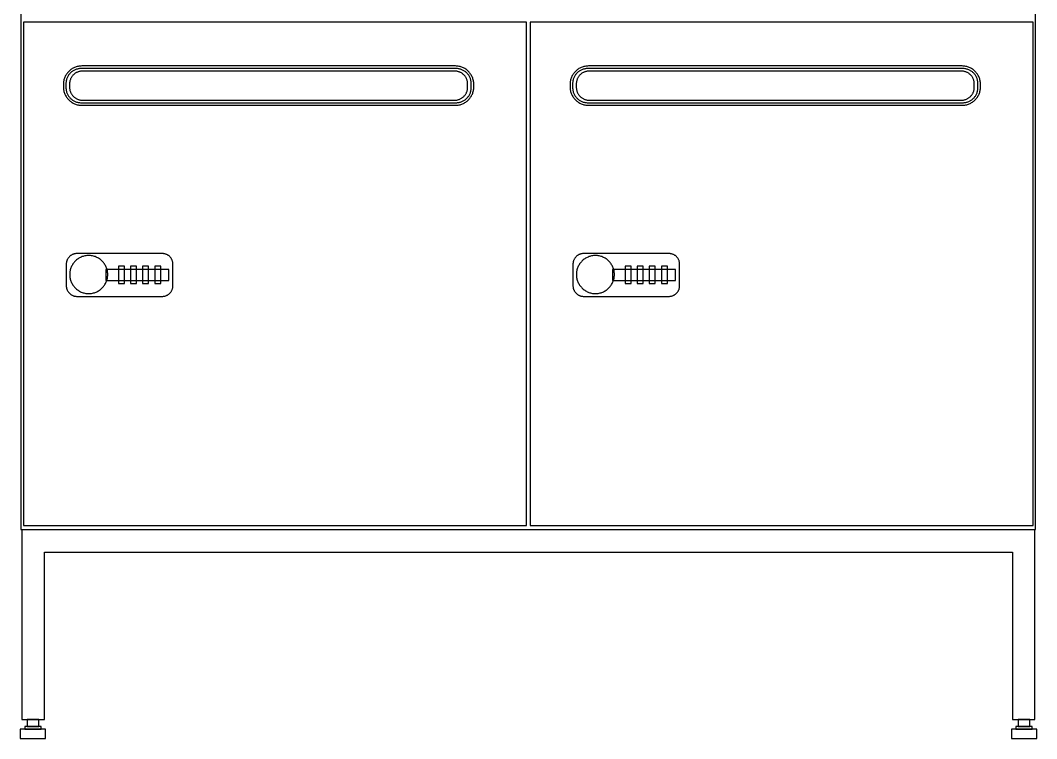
# Model space of a CAD drawing. Header units: millimetres. Extents: x 1075 to 13200, y 678 to 7235.
# Drawn here: x 8339 to 9141, y 5321 to 5888 of the extents above; entities that cross this region are included whole.
import ezdxf

# ---------------------------------------------------------------- set-up
doc = ezdxf.new("R2010")
doc.units = ezdxf.units.MM

msp = doc.modelspace()

# ---------------------------------------------------------------- linework, layer by layer
at = {"color": 0}
for points in [[(9140.53, 6286.27, 0), (8339.53, 6286.27, 0), (8339.53, 5486.27, 0), (9140.53, 5486.27, 0)], [(8738.53, 5886.27, 0), (8341.53, 5886.27, 0), (8341.53, 5489.27, 0), (8738.53, 5489.27, 0)], [(9138.53, 5886.27, 0), (8741.53, 5886.27, 0), (8741.53, 5489.27, 0), (9138.53, 5489.27, 0)], [(8697.03, 5837.25, 0), (8697.02, 5838, 0), (8696.96, 5838.74, 0), (8696.87, 5839.46, 0), (8696.74, 5840.18, 0), (8696.58, 5840.88, 0), (8696.38, 5841.57, 0), (8696.15, 5842.24, 0), (8695.89, 5842.9, 0), (8695.6, 5843.54, 0), (8695.28, 5844.17, 0), (8694.93, 5844.78, 0), (8694.55, 5845.37, 0), (8694.15, 5845.94, 0), (8693.72, 5846.49, 0), (8693.26, 5847.01, 0), (8692.78, 5847.52, 0), (8692.28, 5848, 0), (8691.75, 5848.46, 0), (8691.2, 5848.89, 0), (8690.63, 5849.29, 0), (8690.04, 5849.67, 0), (8689.43, 5850.02, 0), (8688.81, 5850.34, 0), (8688.16, 5850.63, 0), (8687.5, 5850.89, 0), (8686.83, 5851.12, 0), (8686.14, 5851.32, 0), (8685.44, 5851.48, 0), (8684.72, 5851.61, 0), (8684, 5851.7, 0), (8683.26, 5851.75, 0), (8682.51, 5851.77, 0), (8387.55, 5851.77, 0), (8386.81, 5851.75, 0), (8386.07, 5851.7, 0), (8385.35, 5851.61, 0), (8384.63, 5851.48, 0), (8383.93, 5851.32, 0), (8383.24, 5851.12, 0), (8382.57, 5850.89, 0), (8381.91, 5850.63, 0), (8381.26, 5850.34, 0), (8380.64, 5850.02, 0), (8380.03, 5849.67, 0), (8379.44, 5849.29, 0), (8378.87, 5848.89, 0), (8378.32, 5848.46, 0), (8377.79, 5848, 0), (8377.29, 5847.52, 0), (8376.81, 5847.01, 0), (8376.35, 5846.49, 0), (8375.92, 5845.94, 0), (8375.52, 5845.37, 0), (8375.14, 5844.78, 0), (8374.79, 5844.17, 0), (8374.47, 5843.54, 0), (8374.18, 5842.9, 0), (8373.92, 5842.24, 0), (8373.69, 5841.57, 0), (8373.49, 5840.88, 0), (8373.33, 5840.18, 0), (8373.2, 5839.46, 0), (8373.11, 5838.74, 0), (8373.05, 5838, 0), (8373.03, 5837.25, 0), (8373.03, 5835.29, 0), (8373.05, 5834.55, 0), (8373.11, 5833.81, 0), (8373.2, 5833.08, 0), (8373.33, 5832.37, 0), (8373.49, 5831.67, 0), (8373.69, 5830.98, 0), (8373.92, 5830.3, 0), (8374.18, 5829.64, 0), (8374.47, 5829, 0), (8374.79, 5828.38, 0), (8375.14, 5827.77, 0), (8375.52, 5827.18, 0), (8375.92, 5826.61, 0), (8376.35, 5826.06, 0), (8376.81, 5825.53, 0), (8377.29, 5825.03, 0), (8377.79, 5824.55, 0), (8378.32, 5824.09, 0), (8378.87, 5823.66, 0), (8379.44, 5823.25, 0), (8380.03, 5822.88, 0), (8380.64, 5822.53, 0), (8381.26, 5822.21, 0), (8381.91, 5821.92, 0), (8382.57, 5821.66, 0), (8383.24, 5821.43, 0), (8383.93, 5821.23, 0), (8384.63, 5821.07, 0), (8385.35, 5820.94, 0), (8386.07, 5820.85, 0), (8386.81, 5820.79, 0), (8387.55, 5820.77, 0), (8682.51, 5820.77, 0), (8683.26, 5820.79, 0), (8684, 5820.85, 0), (8684.72, 5820.94, 0), (8685.44, 5821.07, 0), (8686.14, 5821.23, 0), (8686.83, 5821.43, 0), (8687.5, 5821.66, 0), (8688.16, 5821.92, 0), (8688.81, 5822.21, 0), (8689.43, 5822.53, 0), (8690.04, 5822.88, 0), (8690.63, 5823.25, 0), (8691.2, 5823.66, 0), (8691.75, 5824.09, 0), (8692.28, 5824.55, 0), (8692.78, 5825.03, 0), (8693.26, 5825.53, 0), (8693.72, 5826.06, 0), (8694.15, 5826.61, 0), (8694.55, 5827.18, 0), (8694.93, 5827.77, 0), (8695.28, 5828.38, 0), (8695.6, 5829, 0), (8695.89, 5829.64, 0), (8696.15, 5830.3, 0), (8696.38, 5830.98, 0), (8696.58, 5831.67, 0), (8696.74, 5832.37, 0), (8696.87, 5833.08, 0), (8696.96, 5833.81, 0), (8697.02, 5834.55, 0), (8697.03, 5835.29, 0)], [(8695.03, 5837.77, 0), (8695.02, 5838.39, 0), (8694.97, 5839, 0), (8694.9, 5839.6, 0), (8694.79, 5840.19, 0), (8694.66, 5840.77, 0), (8694.49, 5841.34, 0), (8694.31, 5841.9, 0), (8694.09, 5842.44, 0), (8693.85, 5842.97, 0), (8693.59, 5843.49, 0), (8693.3, 5843.99, 0), (8692.98, 5844.48, 0), (8692.65, 5844.95, 0), (8692.29, 5845.4, 0), (8691.92, 5845.84, 0), (8691.52, 5846.26, 0), (8691.1, 5846.65, 0), (8690.67, 5847.03, 0), (8690.21, 5847.39, 0), (8689.74, 5847.72, 0), (8689.25, 5848.03, 0), (8688.75, 5848.32, 0), (8688.23, 5848.59, 0), (8687.7, 5848.83, 0), (8687.16, 5849.04, 0), (8686.6, 5849.23, 0), (8686.03, 5849.39, 0), (8685.45, 5849.53, 0), (8684.86, 5849.63, 0), (8684.26, 5849.71, 0), (8683.65, 5849.76, 0), (8683.03, 5849.77, 0), (8387.03, 5849.77, 0), (8386.42, 5849.76, 0), (8385.81, 5849.71, 0), (8385.21, 5849.63, 0), (8384.62, 5849.53, 0), (8384.04, 5849.39, 0), (8383.47, 5849.23, 0), (8382.91, 5849.04, 0), (8382.37, 5848.83, 0), (8381.84, 5848.59, 0), (8381.32, 5848.32, 0), (8380.82, 5848.03, 0), (8380.33, 5847.72, 0), (8379.86, 5847.39, 0), (8379.4, 5847.03, 0), (8378.97, 5846.65, 0), (8378.55, 5846.26, 0), (8378.15, 5845.84, 0), (8377.78, 5845.4, 0), (8377.42, 5844.95, 0), (8377.09, 5844.48, 0), (8376.77, 5843.99, 0), (8376.48, 5843.49, 0), (8376.22, 5842.97, 0), (8375.98, 5842.44, 0), (8375.76, 5841.9, 0), (8375.57, 5841.34, 0), (8375.41, 5840.77, 0), (8375.28, 5840.19, 0), (8375.17, 5839.6, 0), (8375.1, 5839, 0), (8375.05, 5838.39, 0), (8375.03, 5837.77, 0), (8375.03, 5834.77, 0), (8375.05, 5834.16, 0), (8375.1, 5833.55, 0), (8375.17, 5832.95, 0), (8375.28, 5832.36, 0), (8375.41, 5831.78, 0), (8375.57, 5831.21, 0), (8375.76, 5830.65, 0), (8375.98, 5830.1, 0), (8376.22, 5829.57, 0), (8376.48, 5829.06, 0), (8376.77, 5828.55, 0), (8377.09, 5828.07, 0), (8377.42, 5827.6, 0), (8377.78, 5827.14, 0), (8378.15, 5826.71, 0), (8378.55, 5826.29, 0), (8378.97, 5825.89, 0), (8379.4, 5825.52, 0), (8379.86, 5825.16, 0), (8380.33, 5824.82, 0), (8380.82, 5824.51, 0), (8381.32, 5824.22, 0), (8381.84, 5823.96, 0), (8382.37, 5823.72, 0), (8382.91, 5823.5, 0), (8383.47, 5823.31, 0), (8384.04, 5823.15, 0), (8384.62, 5823.02, 0), (8385.21, 5822.91, 0), (8385.81, 5822.84, 0), (8386.42, 5822.79, 0), (8387.03, 5822.77, 0), (8683.03, 5822.77, 0), (8683.65, 5822.79, 0), (8684.26, 5822.84, 0), (8684.86, 5822.91, 0), (8685.45, 5823.02, 0), (8686.03, 5823.15, 0), (8686.6, 5823.31, 0), (8687.16, 5823.5, 0), (8687.7, 5823.72, 0), (8688.23, 5823.96, 0), (8688.75, 5824.22, 0), (8689.25, 5824.51, 0), (8689.74, 5824.82, 0), (8690.21, 5825.16, 0), (8690.67, 5825.52, 0), (8691.1, 5825.89, 0), (8691.52, 5826.29, 0), (8691.92, 5826.71, 0), (8692.29, 5827.14, 0), (8692.65, 5827.6, 0), (8692.98, 5828.07, 0), (8693.3, 5828.55, 0), (8693.59, 5829.06, 0), (8693.85, 5829.57, 0), (8694.09, 5830.1, 0), (8694.31, 5830.65, 0), (8694.49, 5831.21, 0), (8694.66, 5831.78, 0), (8694.79, 5832.36, 0), (8694.9, 5832.95, 0), (8694.97, 5833.55, 0), (8695.02, 5834.16, 0), (8695.03, 5834.77, 0)], [(9097.03, 5837.25, 0), (9097.02, 5838, 0), (9096.96, 5838.74, 0), (9096.87, 5839.46, 0), (9096.74, 5840.18, 0), (9096.58, 5840.88, 0), (9096.38, 5841.57, 0), (9096.15, 5842.24, 0), (9095.89, 5842.9, 0), (9095.6, 5843.54, 0), (9095.28, 5844.17, 0), (9094.93, 5844.78, 0), (9094.55, 5845.37, 0), (9094.15, 5845.94, 0), (9093.72, 5846.49, 0), (9093.26, 5847.01, 0), (9092.78, 5847.52, 0), (9092.28, 5848, 0), (9091.75, 5848.46, 0), (9091.2, 5848.89, 0), (9090.63, 5849.29, 0), (9090.04, 5849.67, 0), (9089.43, 5850.02, 0), (9088.81, 5850.34, 0), (9088.16, 5850.63, 0), (9087.5, 5850.89, 0), (9086.83, 5851.12, 0), (9086.14, 5851.32, 0), (9085.44, 5851.48, 0), (9084.72, 5851.61, 0), (9084, 5851.7, 0), (9083.26, 5851.75, 0), (9082.51, 5851.77, 0), (8787.55, 5851.77, 0), (8786.81, 5851.75, 0), (8786.07, 5851.7, 0), (8785.35, 5851.61, 0), (8784.63, 5851.48, 0), (8783.93, 5851.32, 0), (8783.24, 5851.12, 0), (8782.57, 5850.89, 0), (8781.91, 5850.63, 0), (8781.26, 5850.34, 0), (8780.64, 5850.02, 0), (8780.03, 5849.67, 0), (8779.44, 5849.29, 0), (8778.87, 5848.89, 0), (8778.32, 5848.46, 0), (8777.79, 5848, 0), (8777.29, 5847.52, 0), (8776.81, 5847.01, 0), (8776.35, 5846.49, 0), (8775.92, 5845.94, 0), (8775.52, 5845.37, 0), (8775.14, 5844.78, 0), (8774.79, 5844.17, 0), (8774.47, 5843.54, 0), (8774.18, 5842.9, 0), (8773.92, 5842.24, 0), (8773.69, 5841.57, 0), (8773.49, 5840.88, 0), (8773.33, 5840.18, 0), (8773.2, 5839.46, 0), (8773.11, 5838.74, 0), (8773.05, 5838, 0), (8773.03, 5837.25, 0), (8773.03, 5835.29, 0), (8773.05, 5834.55, 0), (8773.11, 5833.81, 0), (8773.2, 5833.08, 0), (8773.33, 5832.37, 0), (8773.49, 5831.67, 0), (8773.69, 5830.98, 0), (8773.92, 5830.3, 0), (8774.18, 5829.64, 0), (8774.47, 5829, 0), (8774.79, 5828.38, 0), (8775.14, 5827.77, 0), (8775.52, 5827.18, 0), (8775.92, 5826.61, 0), (8776.35, 5826.06, 0), (8776.81, 5825.53, 0), (8777.29, 5825.03, 0), (8777.79, 5824.55, 0), (8778.32, 5824.09, 0), (8778.87, 5823.66, 0), (8779.44, 5823.25, 0), (8780.03, 5822.88, 0), (8780.64, 5822.53, 0), (8781.26, 5822.21, 0), (8781.91, 5821.92, 0), (8782.57, 5821.66, 0), (8783.24, 5821.43, 0), (8783.93, 5821.23, 0), (8784.63, 5821.07, 0), (8785.35, 5820.94, 0), (8786.07, 5820.85, 0), (8786.81, 5820.79, 0), (8787.55, 5820.77, 0), (9082.51, 5820.77, 0), (9083.26, 5820.79, 0), (9084, 5820.85, 0), (9084.72, 5820.94, 0), (9085.44, 5821.07, 0), (9086.14, 5821.23, 0), (9086.83, 5821.43, 0), (9087.5, 5821.66, 0), (9088.16, 5821.92, 0), (9088.81, 5822.21, 0), (9089.43, 5822.53, 0), (9090.04, 5822.88, 0), (9090.63, 5823.25, 0), (9091.2, 5823.66, 0), (9091.75, 5824.09, 0), (9092.28, 5824.55, 0), (9092.78, 5825.03, 0), (9093.26, 5825.53, 0), (9093.72, 5826.06, 0), (9094.15, 5826.61, 0), (9094.55, 5827.18, 0), (9094.93, 5827.77, 0), (9095.28, 5828.38, 0), (9095.6, 5829, 0), (9095.89, 5829.64, 0), (9096.15, 5830.3, 0), (9096.38, 5830.98, 0), (9096.58, 5831.67, 0), (9096.74, 5832.37, 0), (9096.87, 5833.08, 0), (9096.96, 5833.81, 0), (9097.02, 5834.55, 0), (9097.03, 5835.29, 0)], [(9095.03, 5837.77, 0), (9095.02, 5838.39, 0), (9094.97, 5839, 0), (9094.9, 5839.6, 0), (9094.79, 5840.19, 0), (9094.66, 5840.77, 0), (9094.49, 5841.34, 0), (9094.31, 5841.9, 0), (9094.09, 5842.44, 0), (9093.85, 5842.97, 0), (9093.59, 5843.49, 0), (9093.3, 5843.99, 0), (9092.98, 5844.48, 0), (9092.65, 5844.95, 0), (9092.29, 5845.4, 0), (9091.92, 5845.84, 0), (9091.52, 5846.26, 0), (9091.1, 5846.65, 0), (9090.67, 5847.03, 0), (9090.21, 5847.39, 0), (9089.74, 5847.72, 0), (9089.25, 5848.03, 0), (9088.75, 5848.32, 0), (9088.23, 5848.59, 0), (9087.7, 5848.83, 0), (9087.16, 5849.04, 0), (9086.6, 5849.23, 0), (9086.03, 5849.39, 0), (9085.45, 5849.53, 0), (9084.86, 5849.63, 0), (9084.26, 5849.71, 0), (9083.65, 5849.76, 0), (9083.03, 5849.77, 0), (8787.03, 5849.77, 0), (8786.42, 5849.76, 0), (8785.81, 5849.71, 0), (8785.21, 5849.63, 0), (8784.62, 5849.53, 0), (8784.04, 5849.39, 0), (8783.47, 5849.23, 0), (8782.91, 5849.04, 0), (8782.37, 5848.83, 0), (8781.84, 5848.59, 0), (8781.32, 5848.32, 0), (8780.82, 5848.03, 0), (8780.33, 5847.72, 0), (8779.86, 5847.39, 0), (8779.4, 5847.03, 0), (8778.97, 5846.65, 0), (8778.55, 5846.26, 0), (8778.15, 5845.84, 0), (8777.78, 5845.4, 0), (8777.42, 5844.95, 0), (8777.09, 5844.48, 0), (8776.77, 5843.99, 0), (8776.48, 5843.49, 0), (8776.22, 5842.97, 0), (8775.98, 5842.44, 0), (8775.76, 5841.9, 0), (8775.57, 5841.34, 0), (8775.41, 5840.77, 0), (8775.28, 5840.19, 0), (8775.17, 5839.6, 0), (8775.1, 5839, 0), (8775.05, 5838.39, 0), (8775.03, 5837.77, 0), (8775.03, 5834.77, 0), (8775.05, 5834.16, 0), (8775.1, 5833.55, 0), (8775.17, 5832.95, 0), (8775.28, 5832.36, 0), (8775.41, 5831.78, 0), (8775.57, 5831.21, 0), (8775.76, 5830.65, 0), (8775.98, 5830.1, 0), (8776.22, 5829.57, 0), (8776.48, 5829.06, 0), (8776.77, 5828.55, 0), (8777.09, 5828.07, 0), (8777.42, 5827.6, 0), (8777.78, 5827.14, 0), (8778.15, 5826.71, 0), (8778.55, 5826.29, 0), (8778.97, 5825.89, 0), (8779.4, 5825.52, 0), (8779.86, 5825.16, 0), (8780.33, 5824.82, 0), (8780.82, 5824.51, 0), (8781.32, 5824.22, 0), (8781.84, 5823.96, 0), (8782.37, 5823.72, 0), (8782.91, 5823.5, 0), (8783.47, 5823.31, 0), (8784.04, 5823.15, 0), (8784.62, 5823.02, 0), (8785.21, 5822.91, 0), (8785.81, 5822.84, 0), (8786.42, 5822.79, 0), (8787.03, 5822.77, 0), (9083.03, 5822.77, 0), (9083.65, 5822.79, 0), (9084.26, 5822.84, 0), (9084.86, 5822.91, 0), (9085.45, 5823.02, 0), (9086.03, 5823.15, 0), (9086.6, 5823.31, 0), (9087.16, 5823.5, 0), (9087.7, 5823.72, 0), (9088.23, 5823.96, 0), (9088.75, 5824.22, 0), (9089.25, 5824.51, 0), (9089.74, 5824.82, 0), (9090.21, 5825.16, 0), (9090.67, 5825.52, 0), (9091.1, 5825.89, 0), (9091.52, 5826.29, 0), (9091.92, 5826.71, 0), (9092.29, 5827.14, 0), (9092.65, 5827.6, 0), (9092.98, 5828.07, 0), (9093.3, 5828.55, 0), (9093.59, 5829.06, 0), (9093.85, 5829.57, 0), (9094.09, 5830.1, 0), (9094.31, 5830.65, 0), (9094.49, 5831.21, 0), (9094.66, 5831.78, 0), (9094.79, 5832.36, 0), (9094.9, 5832.95, 0), (9094.97, 5833.55, 0), (9095.02, 5834.16, 0), (9095.03, 5834.77, 0)], [(8692.14, 5837.58, 0), (8692.13, 5838.1, 0), (8692.09, 5838.62, 0), (8692.03, 5839.13, 0), (8691.94, 5839.63, 0), (8691.82, 5840.12, 0), (8691.69, 5840.6, 0), (8691.53, 5841.07, 0), (8691.34, 5841.53, 0), (8691.14, 5841.98, 0), (8690.92, 5842.42, 0), (8690.67, 5842.85, 0), (8690.41, 5843.26, 0), (8690.12, 5843.66, 0), (8689.82, 5844.04, 0), (8689.5, 5844.41, 0), (8689.16, 5844.76, 0), (8688.81, 5845.1, 0), (8688.44, 5845.42, 0), (8688.06, 5845.72, 0), (8687.66, 5846.01, 0), (8687.25, 5846.27, 0), (8686.82, 5846.52, 0), (8686.38, 5846.74, 0), (8685.93, 5846.94, 0), (8685.47, 5847.13, 0), (8685, 5847.29, 0), (8684.52, 5847.42, 0), (8684.03, 5847.54, 0), (8683.53, 5847.63, 0), (8683.02, 5847.69, 0), (8682.5, 5847.73, 0), (8681.98, 5847.74, 0), (8388.09, 5847.74, 0), (8387.57, 5847.73, 0), (8387.05, 5847.69, 0), (8386.54, 5847.63, 0), (8386.04, 5847.54, 0), (8385.55, 5847.42, 0), (8385.07, 5847.29, 0), (8384.6, 5847.13, 0), (8384.14, 5846.94, 0), (8383.69, 5846.74, 0), (8383.25, 5846.52, 0), (8382.82, 5846.27, 0), (8382.41, 5846.01, 0), (8382.01, 5845.72, 0), (8381.63, 5845.42, 0), (8381.26, 5845.1, 0), (8380.9, 5844.76, 0), (8380.57, 5844.41, 0), (8380.25, 5844.04, 0), (8379.95, 5843.66, 0), (8379.66, 5843.26, 0), (8379.4, 5842.85, 0), (8379.15, 5842.42, 0), (8378.93, 5841.98, 0), (8378.73, 5841.53, 0), (8378.54, 5841.07, 0), (8378.38, 5840.6, 0), (8378.25, 5840.12, 0), (8378.13, 5839.63, 0), (8378.04, 5839.13, 0), (8377.98, 5838.62, 0), (8377.94, 5838.1, 0), (8377.93, 5837.58, 0), (8377.93, 5834.97, 0), (8377.94, 5834.44, 0), (8377.98, 5833.93, 0), (8378.04, 5833.42, 0), (8378.13, 5832.92, 0), (8378.25, 5832.43, 0), (8378.38, 5831.95, 0), (8378.54, 5831.47, 0), (8378.73, 5831.01, 0), (8378.93, 5830.56, 0), (8379.15, 5830.12, 0), (8379.4, 5829.7, 0), (8379.66, 5829.29, 0), (8379.95, 5828.89, 0), (8380.25, 5828.5, 0), (8380.57, 5828.14, 0), (8380.9, 5827.78, 0), (8381.26, 5827.45, 0), (8381.63, 5827.13, 0), (8382.01, 5826.82, 0), (8382.41, 5826.54, 0), (8382.82, 5826.28, 0), (8383.25, 5826.03, 0), (8383.69, 5825.81, 0), (8384.14, 5825.6, 0), (8384.6, 5825.42, 0), (8385.07, 5825.26, 0), (8385.55, 5825.12, 0), (8386.04, 5825.01, 0), (8386.54, 5824.92, 0), (8387.05, 5824.86, 0), (8387.57, 5824.82, 0), (8388.09, 5824.8, 0), (8681.98, 5824.8, 0), (8682.5, 5824.82, 0), (8683.02, 5824.86, 0), (8683.53, 5824.92, 0), (8684.03, 5825.01, 0), (8684.52, 5825.12, 0), (8685, 5825.26, 0), (8685.47, 5825.42, 0), (8685.93, 5825.6, 0), (8686.38, 5825.81, 0), (8686.82, 5826.03, 0), (8687.25, 5826.28, 0), (8687.66, 5826.54, 0), (8688.06, 5826.82, 0), (8688.44, 5827.13, 0), (8688.81, 5827.45, 0), (8689.16, 5827.78, 0), (8689.5, 5828.13, 0), (8689.82, 5828.5, 0), (8690.12, 5828.89, 0), (8690.41, 5829.29, 0), (8690.67, 5829.7, 0), (8690.92, 5830.12, 0), (8691.14, 5830.56, 0), (8691.34, 5831.01, 0), (8691.53, 5831.47, 0), (8691.69, 5831.95, 0), (8691.82, 5832.43, 0), (8691.94, 5832.92, 0), (8692.03, 5833.42, 0), (8692.09, 5833.93, 0), (8692.13, 5834.44, 0), (8692.14, 5834.97, 0)], [(9092.14, 5837.58, 0), (9092.13, 5838.1, 0), (9092.09, 5838.62, 0), (9092.03, 5839.13, 0), (9091.94, 5839.63, 0), (9091.82, 5840.12, 0), (9091.69, 5840.6, 0), (9091.53, 5841.07, 0), (9091.34, 5841.53, 0), (9091.14, 5841.98, 0), (9090.92, 5842.42, 0), (9090.67, 5842.85, 0), (9090.41, 5843.26, 0), (9090.12, 5843.66, 0), (9089.82, 5844.04, 0), (9089.5, 5844.41, 0), (9089.16, 5844.76, 0), (9088.81, 5845.1, 0), (9088.44, 5845.42, 0), (9088.06, 5845.72, 0), (9087.66, 5846.01, 0), (9087.25, 5846.27, 0), (9086.82, 5846.52, 0), (9086.38, 5846.74, 0), (9085.93, 5846.94, 0), (9085.47, 5847.13, 0), (9085, 5847.29, 0), (9084.52, 5847.42, 0), (9084.03, 5847.54, 0), (9083.53, 5847.63, 0), (9083.02, 5847.69, 0), (9082.5, 5847.73, 0), (9081.98, 5847.74, 0), (8788.09, 5847.74, 0), (8787.57, 5847.73, 0), (8787.05, 5847.69, 0), (8786.54, 5847.63, 0), (8786.04, 5847.54, 0), (8785.55, 5847.42, 0), (8785.07, 5847.29, 0), (8784.6, 5847.13, 0), (8784.14, 5846.94, 0), (8783.69, 5846.74, 0), (8783.25, 5846.52, 0), (8782.82, 5846.27, 0), (8782.41, 5846.01, 0), (8782.01, 5845.72, 0), (8781.63, 5845.42, 0), (8781.26, 5845.1, 0), (8780.9, 5844.76, 0), (8780.57, 5844.41, 0), (8780.25, 5844.04, 0), (8779.95, 5843.66, 0), (8779.66, 5843.26, 0), (8779.4, 5842.85, 0), (8779.15, 5842.42, 0), (8778.93, 5841.98, 0), (8778.73, 5841.53, 0), (8778.54, 5841.07, 0), (8778.38, 5840.6, 0), (8778.25, 5840.12, 0), (8778.13, 5839.63, 0), (8778.04, 5839.13, 0), (8777.98, 5838.62, 0), (8777.94, 5838.1, 0), (8777.93, 5837.58, 0), (8777.93, 5834.97, 0), (8777.94, 5834.44, 0), (8777.98, 5833.93, 0), (8778.04, 5833.42, 0), (8778.13, 5832.92, 0), (8778.25, 5832.43, 0), (8778.38, 5831.95, 0), (8778.54, 5831.47, 0), (8778.73, 5831.01, 0), (8778.93, 5830.56, 0), (8779.15, 5830.12, 0), (8779.4, 5829.7, 0), (8779.66, 5829.29, 0), (8779.95, 5828.89, 0), (8780.25, 5828.5, 0), (8780.57, 5828.14, 0), (8780.9, 5827.78, 0), (8781.26, 5827.45, 0), (8781.63, 5827.13, 0), (8782.01, 5826.82, 0), (8782.41, 5826.54, 0), (8782.82, 5826.28, 0), (8783.25, 5826.03, 0), (8783.69, 5825.81, 0), (8784.14, 5825.6, 0), (8784.6, 5825.42, 0), (8785.07, 5825.26, 0), (8785.55, 5825.12, 0), (8786.04, 5825.01, 0), (8786.54, 5824.92, 0), (8787.05, 5824.86, 0), (8787.57, 5824.82, 0), (8788.09, 5824.8, 0), (9081.98, 5824.8, 0), (9082.5, 5824.82, 0), (9083.02, 5824.86, 0), (9083.53, 5824.92, 0), (9084.03, 5825.01, 0), (9084.52, 5825.12, 0), (9085, 5825.26, 0), (9085.47, 5825.42, 0), (9085.93, 5825.6, 0), (9086.38, 5825.81, 0), (9086.82, 5826.03, 0), (9087.25, 5826.28, 0), (9087.66, 5826.54, 0), (9088.06, 5826.82, 0), (9088.44, 5827.13, 0), (9088.81, 5827.45, 0), (9089.16, 5827.78, 0), (9089.5, 5828.13, 0), (9089.82, 5828.5, 0), (9090.12, 5828.89, 0), (9090.41, 5829.29, 0), (9090.67, 5829.7, 0), (9090.92, 5830.12, 0), (9091.14, 5830.56, 0), (9091.34, 5831.01, 0), (9091.53, 5831.47, 0), (9091.69, 5831.95, 0), (9091.82, 5832.43, 0), (9091.94, 5832.92, 0), (9092.03, 5833.42, 0), (9092.09, 5833.93, 0), (9092.13, 5834.44, 0), (9092.14, 5834.97, 0)], [(8459.53, 5695.43, 0.48), (8459.51, 5695.86, 0.48), (8459.48, 5696.29, 0.48), (8459.43, 5696.71, 0.48), (8459.35, 5697.12, 0.48), (8459.26, 5697.53, 0.48), (8459.15, 5697.93, 0.48), (8459.02, 5698.32, 0.48), (8458.86, 5698.7, 0.48), (8458.7, 5699.07, 0.48), (8458.51, 5699.43, 0.48), (8458.31, 5699.78, 0.48), (8458.09, 5700.13, 0.48), (8457.86, 5700.45, 0.48), (8457.61, 5700.77, 0.48), (8457.34, 5701.08, 0.48), (8457.06, 5701.37, 0.48), (8456.77, 5701.65, 0.48), (8456.47, 5701.91, 0.48), (8456.15, 5702.16, 0.48), (8455.82, 5702.4, 0.48), (8455.48, 5702.61, 0.48), (8455.13, 5702.82, 0.48), (8454.77, 5703, 0.48), (8454.39, 5703.17, 0.48), (8454.01, 5703.32, 0.48), (8453.62, 5703.45, 0.48), (8453.22, 5703.57, 0.48), (8452.82, 5703.66, 0.48), (8452.4, 5703.73, 0.48), (8451.98, 5703.79, 0.48), (8451.56, 5703.82, 0.48), (8451.13, 5703.83, 0.48), (8383.7, 5703.83, 0.48), (8383.27, 5703.82, 0.48), (8382.84, 5703.79, 0.48), (8382.42, 5703.73, 0.48), (8382.01, 5703.66, 0.48), (8381.6, 5703.57, 0.48), (8381.21, 5703.45, 0.48), (8380.82, 5703.32, 0.48), (8380.43, 5703.17, 0.48), (8380.06, 5703, 0.48), (8379.7, 5702.82, 0.48), (8379.35, 5702.61, 0.48), (8379.01, 5702.4, 0.48), (8378.68, 5702.16, 0.48), (8378.36, 5701.91, 0.48), (8378.06, 5701.65, 0.48), (8377.76, 5701.37, 0.48), (8377.49, 5701.08, 0.48), (8377.22, 5700.77, 0.48), (8376.97, 5700.45, 0.48), (8376.74, 5700.13, 0.48), (8376.52, 5699.78, 0.48), (8376.32, 5699.43, 0.48), (8376.13, 5699.07, 0.48), (8375.96, 5698.7, 0.48), (8375.81, 5698.32, 0.48), (8375.68, 5697.93, 0.48), (8375.57, 5697.53, 0.48), (8375.47, 5697.12, 0.48), (8375.4, 5696.71, 0.48), (8375.35, 5696.29, 0.48), (8375.31, 5695.86, 0.48), (8375.3, 5695.43, 0.48), (8375.3, 5678.46, 0.48), (8375.31, 5678.03, 0.48), (8375.35, 5677.6, 0.48), (8375.4, 5677.18, 0.48), (8375.47, 5676.77, 0.48), (8375.57, 5676.37, 0.48), (8375.68, 5675.97, 0.48), (8375.81, 5675.58, 0.48), (8375.96, 5675.2, 0.48), (8376.13, 5674.82, 0.48), (8376.32, 5674.46, 0.48), (8376.52, 5674.11, 0.48), (8376.74, 5673.77, 0.48), (8376.97, 5673.44, 0.48), (8377.22, 5673.12, 0.48), (8377.49, 5672.82, 0.48), (8377.76, 5672.53, 0.48), (8378.06, 5672.25, 0.48), (8378.36, 5671.98, 0.48), (8378.68, 5671.73, 0.48), (8379.01, 5671.5, 0.48), (8379.35, 5671.28, 0.48), (8379.7, 5671.08, 0.48), (8380.06, 5670.89, 0.48), (8380.43, 5670.72, 0.48), (8380.82, 5670.57, 0.48), (8381.21, 5670.44, 0.48), (8381.6, 5670.33, 0.48), (8382.01, 5670.23, 0.48), (8382.42, 5670.16, 0.48), (8382.84, 5670.11, 0.48), (8383.27, 5670.07, 0.48), (8383.7, 5670.06, 0.48), (8451.13, 5670.06, 0.48), (8451.56, 5670.07, 0.48), (8451.98, 5670.11, 0.48), (8452.4, 5670.16, 0.48), (8452.82, 5670.23, 0.48), (8453.22, 5670.33, 0.48), (8453.62, 5670.44, 0.48), (8454.01, 5670.57, 0.48), (8454.39, 5670.72, 0.48), (8454.77, 5670.89, 0.48), (8455.13, 5671.08, 0.48), (8455.48, 5671.28, 0.48), (8455.82, 5671.5, 0.48), (8456.15, 5671.73, 0.48), (8456.47, 5671.98, 0.48), (8456.77, 5672.25, 0.48), (8457.06, 5672.53, 0.48), (8457.34, 5672.82, 0.48), (8457.61, 5673.12, 0.48), (8457.86, 5673.44, 0.48), (8458.09, 5673.77, 0.48), (8458.31, 5674.11, 0.48), (8458.51, 5674.46, 0.48), (8458.7, 5674.82, 0.48), (8458.86, 5675.2, 0.48), (8459.02, 5675.58, 0.48), (8459.15, 5675.97, 0.48), (8459.26, 5676.37, 0.48), (8459.35, 5676.77, 0.48), (8459.43, 5677.18, 0.48), (8459.48, 5677.6, 0.48), (8459.51, 5678.03, 0.48), (8459.53, 5678.46, 0.48)], [(8408.03, 5687.27, 0.48), (8408.01, 5688.04, 0.48), (8407.96, 5688.8, 0.48), (8407.86, 5689.55, 0.48), (8407.73, 5690.29, 0.48), (8407.56, 5691.02, 0.48), (8407.36, 5691.73, 0.48), (8407.12, 5692.43, 0.48), (8406.85, 5693.11, 0.48), (8406.55, 5693.77, 0.48), (8406.22, 5694.42, 0.48), (8405.86, 5695.05, 0.48), (8405.47, 5695.66, 0.48), (8405.05, 5696.25, 0.48), (8404.6, 5696.81, 0.48), (8404.13, 5697.36, 0.48), (8403.64, 5697.88, 0.48), (8403.11, 5698.38, 0.48), (8402.57, 5698.85, 0.48), (8402, 5699.29, 0.48), (8401.41, 5699.71, 0.48), (8400.8, 5700.1, 0.48), (8400.18, 5700.47, 0.48), (8399.53, 5700.8, 0.48), (8398.86, 5701.1, 0.48), (8398.18, 5701.37, 0.48), (8397.49, 5701.6, 0.48), (8396.77, 5701.81, 0.48), (8396.05, 5701.97, 0.48), (8395.31, 5702.11, 0.48), (8394.56, 5702.2, 0.48), (8393.8, 5702.26, 0.48), (8393.03, 5702.28, 0.48), (8392.25, 5702.26, 0.48), (8391.49, 5702.2, 0.48), (8390.74, 5702.11, 0.48), (8390, 5701.97, 0.48), (8389.28, 5701.81, 0.48), (8388.57, 5701.6, 0.48), (8387.87, 5701.37, 0.48), (8387.19, 5701.1, 0.48), (8386.52, 5700.8, 0.48), (8385.88, 5700.47, 0.48), (8385.25, 5700.1, 0.48), (8384.64, 5699.71, 0.48), (8384.05, 5699.29, 0.48), (8383.48, 5698.85, 0.48), (8382.94, 5698.38, 0.48), (8382.42, 5697.88, 0.48), (8381.92, 5697.36, 0.48), (8381.45, 5696.81, 0.48), (8381, 5696.25, 0.48), (8380.58, 5695.66, 0.48), (8380.19, 5695.05, 0.48), (8379.83, 5694.42, 0.48), (8379.5, 5693.77, 0.48), (8379.2, 5693.11, 0.48), (8378.93, 5692.43, 0.48), (8378.69, 5691.73, 0.48), (8378.49, 5691.02, 0.48), (8378.32, 5690.29, 0.48), (8378.19, 5689.55, 0.48), (8378.1, 5688.8, 0.48), (8378.04, 5688.04, 0.48), (8378.02, 5687.27, 0.48), (8378.04, 5686.5, 0.48), (8378.1, 5685.74, 0.48), (8378.19, 5684.99, 0.48), (8378.32, 5684.25, 0.48), (8378.49, 5683.52, 0.48), (8378.69, 5682.81, 0.48), (8378.93, 5682.11, 0.48), (8379.2, 5681.43, 0.48), (8379.5, 5680.77, 0.48), (8379.83, 5680.12, 0.48), (8380.19, 5679.49, 0.48), (8380.58, 5678.88, 0.48), (8381, 5678.29, 0.48), (8381.45, 5677.73, 0.48), (8381.92, 5677.18, 0.48), (8382.42, 5676.66, 0.48), (8382.94, 5676.16, 0.48), (8383.48, 5675.69, 0.48), (8384.05, 5675.25, 0.48), (8384.64, 5674.83, 0.48), (8385.25, 5674.44, 0.48), (8385.88, 5674.08, 0.48), (8386.52, 5673.74, 0.48), (8387.19, 5673.44, 0.48), (8387.87, 5673.17, 0.48), (8388.57, 5672.94, 0.48), (8389.28, 5672.74, 0.48), (8390, 5672.57, 0.48), (8390.74, 5672.44, 0.48), (8391.49, 5672.34, 0.48), (8392.25, 5672.28, 0.48), (8393.03, 5672.26, 0.48), (8393.8, 5672.28, 0.48), (8394.56, 5672.34, 0.48), (8395.31, 5672.44, 0.48), (8396.05, 5672.57, 0.48), (8396.77, 5672.74, 0.48), (8397.49, 5672.94, 0.48), (8398.18, 5673.17, 0.48), (8398.86, 5673.44, 0.48), (8399.53, 5673.74, 0.48), (8400.18, 5674.08, 0.48), (8400.8, 5674.44, 0.48), (8401.41, 5674.83, 0.48), (8402, 5675.25, 0.48), (8402.57, 5675.69, 0.48), (8403.11, 5676.16, 0.48), (8403.64, 5676.66, 0.48), (8404.13, 5677.18, 0.48), (8404.6, 5677.73, 0.48), (8405.05, 5678.29, 0.48), (8405.47, 5678.88, 0.48), (8405.86, 5679.49, 0.48), (8406.22, 5680.12, 0.48), (8406.55, 5680.77, 0.48), (8406.85, 5681.43, 0.48), (8407.12, 5682.11, 0.48), (8407.36, 5682.81, 0.48), (8407.56, 5683.52, 0.48), (8407.73, 5684.25, 0.48), (8407.86, 5684.99, 0.48), (8407.96, 5685.74, 0.48), (8408.01, 5686.5, 0.48)], [(8859.53, 5695.43, 0.48), (8859.51, 5695.86, 0.48), (8859.48, 5696.29, 0.48), (8859.43, 5696.71, 0.48), (8859.35, 5697.12, 0.48), (8859.26, 5697.53, 0.48), (8859.15, 5697.93, 0.48), (8859.02, 5698.32, 0.48), (8858.86, 5698.7, 0.48), (8858.7, 5699.07, 0.48), (8858.51, 5699.43, 0.48), (8858.31, 5699.78, 0.48), (8858.09, 5700.13, 0.48), (8857.86, 5700.45, 0.48), (8857.61, 5700.77, 0.48), (8857.34, 5701.08, 0.48), (8857.06, 5701.37, 0.48), (8856.77, 5701.65, 0.48), (8856.47, 5701.91, 0.48), (8856.15, 5702.16, 0.48), (8855.82, 5702.4, 0.48), (8855.48, 5702.61, 0.48), (8855.13, 5702.82, 0.48), (8854.77, 5703, 0.48), (8854.39, 5703.17, 0.48), (8854.01, 5703.32, 0.48), (8853.62, 5703.45, 0.48), (8853.22, 5703.57, 0.48), (8852.82, 5703.66, 0.48), (8852.4, 5703.73, 0.48), (8851.98, 5703.79, 0.48), (8851.56, 5703.82, 0.48), (8851.13, 5703.83, 0.48), (8783.7, 5703.83, 0.48), (8783.27, 5703.82, 0.48), (8782.84, 5703.79, 0.48), (8782.42, 5703.73, 0.48), (8782.01, 5703.66, 0.48), (8781.6, 5703.57, 0.48), (8781.21, 5703.45, 0.48), (8780.82, 5703.32, 0.48), (8780.43, 5703.17, 0.48), (8780.06, 5703, 0.48), (8779.7, 5702.82, 0.48), (8779.35, 5702.61, 0.48), (8779.01, 5702.4, 0.48), (8778.68, 5702.16, 0.48), (8778.36, 5701.91, 0.48), (8778.06, 5701.65, 0.48), (8777.76, 5701.37, 0.48), (8777.49, 5701.08, 0.48), (8777.22, 5700.77, 0.48), (8776.97, 5700.45, 0.48), (8776.74, 5700.13, 0.48), (8776.52, 5699.78, 0.48), (8776.32, 5699.43, 0.48), (8776.13, 5699.07, 0.48), (8775.96, 5698.7, 0.48), (8775.81, 5698.32, 0.48), (8775.68, 5697.93, 0.48), (8775.57, 5697.53, 0.48), (8775.47, 5697.12, 0.48), (8775.4, 5696.71, 0.48), (8775.35, 5696.29, 0.48), (8775.31, 5695.86, 0.48), (8775.3, 5695.43, 0.48), (8775.3, 5678.46, 0.48), (8775.31, 5678.03, 0.48), (8775.35, 5677.6, 0.48), (8775.4, 5677.18, 0.48), (8775.47, 5676.77, 0.48), (8775.57, 5676.37, 0.48), (8775.68, 5675.97, 0.48), (8775.81, 5675.58, 0.48), (8775.96, 5675.2, 0.48), (8776.13, 5674.82, 0.48), (8776.32, 5674.46, 0.48), (8776.52, 5674.11, 0.48), (8776.74, 5673.77, 0.48), (8776.97, 5673.44, 0.48), (8777.22, 5673.12, 0.48), (8777.49, 5672.82, 0.48), (8777.76, 5672.53, 0.48), (8778.06, 5672.25, 0.48), (8778.36, 5671.98, 0.48), (8778.68, 5671.73, 0.48), (8779.01, 5671.5, 0.48), (8779.35, 5671.28, 0.48), (8779.7, 5671.08, 0.48), (8780.06, 5670.89, 0.48), (8780.43, 5670.72, 0.48), (8780.82, 5670.57, 0.48), (8781.21, 5670.44, 0.48), (8781.6, 5670.33, 0.48), (8782.01, 5670.23, 0.48), (8782.42, 5670.16, 0.48), (8782.84, 5670.11, 0.48), (8783.27, 5670.07, 0.48), (8783.7, 5670.06, 0.48), (8851.13, 5670.06, 0.48), (8851.56, 5670.07, 0.48), (8851.98, 5670.11, 0.48), (8852.4, 5670.16, 0.48), (8852.82, 5670.23, 0.48), (8853.22, 5670.33, 0.48), (8853.62, 5670.44, 0.48), (8854.01, 5670.57, 0.48), (8854.39, 5670.72, 0.48), (8854.77, 5670.89, 0.48), (8855.13, 5671.08, 0.48), (8855.48, 5671.28, 0.48), (8855.82, 5671.5, 0.48), (8856.15, 5671.73, 0.48), (8856.47, 5671.98, 0.48), (8856.77, 5672.25, 0.48), (8857.06, 5672.53, 0.48), (8857.34, 5672.82, 0.48), (8857.61, 5673.12, 0.48), (8857.86, 5673.44, 0.48), (8858.09, 5673.77, 0.48), (8858.31, 5674.11, 0.48), (8858.51, 5674.46, 0.48), (8858.7, 5674.82, 0.48), (8858.86, 5675.2, 0.48), (8859.02, 5675.58, 0.48), (8859.15, 5675.97, 0.48), (8859.26, 5676.37, 0.48), (8859.35, 5676.77, 0.48), (8859.43, 5677.18, 0.48), (8859.48, 5677.6, 0.48), (8859.51, 5678.03, 0.48), (8859.53, 5678.46, 0.48)], [(8808.03, 5687.27, 0.48), (8808.01, 5688.04, 0.48), (8807.96, 5688.8, 0.48), (8807.86, 5689.55, 0.48), (8807.73, 5690.29, 0.48), (8807.56, 5691.02, 0.48), (8807.36, 5691.73, 0.48), (8807.12, 5692.43, 0.48), (8806.85, 5693.11, 0.48), (8806.55, 5693.77, 0.48), (8806.22, 5694.42, 0.48), (8805.86, 5695.05, 0.48), (8805.47, 5695.66, 0.48), (8805.05, 5696.25, 0.48), (8804.6, 5696.81, 0.48), (8804.13, 5697.36, 0.48), (8803.64, 5697.88, 0.48), (8803.11, 5698.38, 0.48), (8802.57, 5698.85, 0.48), (8802, 5699.29, 0.48), (8801.41, 5699.71, 0.48), (8800.8, 5700.1, 0.48), (8800.18, 5700.47, 0.48), (8799.53, 5700.8, 0.48), (8798.86, 5701.1, 0.48), (8798.18, 5701.37, 0.48), (8797.49, 5701.6, 0.48), (8796.77, 5701.81, 0.48), (8796.05, 5701.97, 0.48), (8795.31, 5702.11, 0.48), (8794.56, 5702.2, 0.48), (8793.8, 5702.26, 0.48), (8793.03, 5702.28, 0.48), (8792.25, 5702.26, 0.48), (8791.49, 5702.2, 0.48), (8790.74, 5702.11, 0.48), (8790, 5701.97, 0.48), (8789.28, 5701.81, 0.48), (8788.57, 5701.6, 0.48), (8787.87, 5701.37, 0.48), (8787.19, 5701.1, 0.48), (8786.52, 5700.8, 0.48), (8785.88, 5700.47, 0.48), (8785.25, 5700.1, 0.48), (8784.64, 5699.71, 0.48), (8784.05, 5699.29, 0.48), (8783.48, 5698.85, 0.48), (8782.94, 5698.38, 0.48), (8782.42, 5697.88, 0.48), (8781.92, 5697.36, 0.48), (8781.45, 5696.81, 0.48), (8781, 5696.25, 0.48), (8780.58, 5695.66, 0.48), (8780.19, 5695.05, 0.48), (8779.83, 5694.42, 0.48), (8779.5, 5693.77, 0.48), (8779.2, 5693.11, 0.48), (8778.93, 5692.43, 0.48), (8778.69, 5691.73, 0.48), (8778.49, 5691.02, 0.48), (8778.32, 5690.29, 0.48), (8778.19, 5689.55, 0.48), (8778.1, 5688.8, 0.48), (8778.04, 5688.04, 0.48), (8778.02, 5687.27, 0.48), (8778.04, 5686.5, 0.48), (8778.1, 5685.74, 0.48), (8778.19, 5684.99, 0.48), (8778.32, 5684.25, 0.48), (8778.49, 5683.52, 0.48), (8778.69, 5682.81, 0.48), (8778.93, 5682.11, 0.48), (8779.2, 5681.43, 0.48), (8779.5, 5680.77, 0.48), (8779.83, 5680.12, 0.48), (8780.19, 5679.49, 0.48), (8780.58, 5678.88, 0.48), (8781, 5678.29, 0.48), (8781.45, 5677.73, 0.48), (8781.92, 5677.18, 0.48), (8782.42, 5676.66, 0.48), (8782.94, 5676.16, 0.48), (8783.48, 5675.69, 0.48), (8784.05, 5675.25, 0.48), (8784.64, 5674.83, 0.48), (8785.25, 5674.44, 0.48), (8785.88, 5674.08, 0.48), (8786.52, 5673.74, 0.48), (8787.19, 5673.44, 0.48), (8787.87, 5673.17, 0.48), (8788.57, 5672.94, 0.48), (8789.28, 5672.74, 0.48), (8790, 5672.57, 0.48), (8790.74, 5672.44, 0.48), (8791.49, 5672.34, 0.48), (8792.25, 5672.28, 0.48), (8793.03, 5672.26, 0.48), (8793.8, 5672.28, 0.48), (8794.56, 5672.34, 0.48), (8795.31, 5672.44, 0.48), (8796.05, 5672.57, 0.48), (8796.77, 5672.74, 0.48), (8797.49, 5672.94, 0.48), (8798.18, 5673.17, 0.48), (8798.86, 5673.44, 0.48), (8799.53, 5673.74, 0.48), (8800.18, 5674.08, 0.48), (8800.8, 5674.44, 0.48), (8801.41, 5674.83, 0.48), (8802, 5675.25, 0.48), (8802.57, 5675.69, 0.48), (8803.11, 5676.16, 0.48), (8803.64, 5676.66, 0.48), (8804.13, 5677.18, 0.48), (8804.6, 5677.73, 0.48), (8805.05, 5678.29, 0.48), (8805.47, 5678.88, 0.48), (8805.86, 5679.49, 0.48), (8806.22, 5680.12, 0.48), (8806.55, 5680.77, 0.48), (8806.85, 5681.43, 0.48), (8807.12, 5682.11, 0.48), (8807.36, 5682.81, 0.48), (8807.56, 5683.52, 0.48), (8807.73, 5684.25, 0.48), (8807.86, 5684.99, 0.48), (8807.96, 5685.74, 0.48), (8808.01, 5686.5, 0.48)], [(8456.16, 5691.28, 0.48), (8406.48, 5691.28, 0.48), (8406.48, 5682.48, 0.48), (8456.16, 5682.48, 0.48)], [(8421.23, 5693.87, 0.48), (8416.48, 5693.87, 0.48), (8416.48, 5680.15, 0.48), (8421.23, 5680.15, 0.48)], [(8430.75, 5693.87, 0.48), (8425.99, 5693.87, 0.48), (8425.99, 5680.15, 0.48), (8430.75, 5680.15, 0.48)], [(8440.28, 5693.87, 0.48), (8435.53, 5693.87, 0.48), (8435.53, 5680.15, 0.48), (8440.28, 5680.15, 0.48)], [(8450.01, 5693.87, 0.48), (8445.25, 5693.87, 0.48), (8445.25, 5680.15, 0.48), (8450.01, 5680.15, 0.48)], [(8856.16, 5691.28, 0.48), (8806.48, 5691.28, 0.48), (8806.48, 5682.48, 0.48), (8856.16, 5682.48, 0.48)], [(8821.23, 5693.87, 0.48), (8816.48, 5693.87, 0.48), (8816.48, 5680.15, 0.48), (8821.23, 5680.15, 0.48)], [(8830.75, 5693.87, 0.48), (8825.99, 5693.87, 0.48), (8825.99, 5680.15, 0.48), (8830.75, 5680.15, 0.48)], [(8840.28, 5693.87, 0.48), (8835.53, 5693.87, 0.48), (8835.53, 5680.15, 0.48), (8840.28, 5680.15, 0.48)], [(8850.01, 5693.87, 0.48), (8845.25, 5693.87, 0.48), (8845.25, 5680.15, 0.48), (8850.01, 5680.15, 0.48)], [(9140, 5336.36, 0.29), (9140, 5486.26, 0.19), (8340.2, 5486.02, 0.29), (8340.2, 5336.36, 0.29), (8358, 5336.36, 0.29), (8358.14, 5468.36, 0.29), (9122.2, 5468.22, 0.29), (9122.2, 5336.36, 0.29)], [(8353.62, 5336.27, 0.24), (8344.46, 5336.27, 0.24), (8344.46, 5330.79, 0.24), (8353.62, 5330.79, 0.24)], [(9135.96, 5336.27, 0.24), (9126.8, 5336.27, 0.24), (9126.8, 5330.79, 0.24), (9135.96, 5330.79, 0.24)], [(8359.04, 5328.77, 0.24), (8339.04, 5328.77, 0.24), (8339.04, 5321.18, 0.24), (8359.04, 5321.18, 0.24)], [(8355.52, 5330.79, 0.24), (8342.55, 5330.79, 0.24), (8342.55, 5328.69, 0.24), (8355.52, 5328.69, 0.24)], [(9141.38, 5328.77, 0.24), (9121.38, 5328.77, 0.24), (9121.38, 5321.18, 0.24), (9141.38, 5321.18, 0.24)], [(9137.87, 5330.79, 0.24), (9124.9, 5330.79, 0.24), (9124.9, 5328.69, 0.24), (9137.87, 5328.69, 0.24)]]:
    msp.add_polyline3d(points, close=True, dxfattribs=at)

doc.saveas('drawing.dxf')
